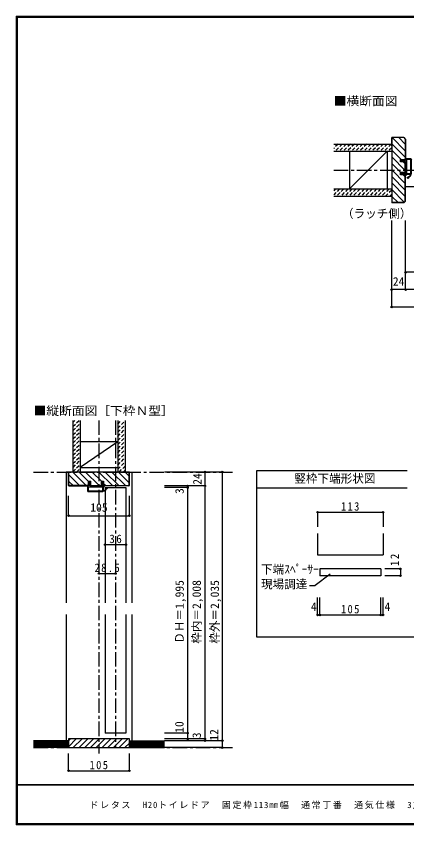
# Model space of a CAD drawing. Units: millimetres at full size, sheet at 1:5. Extents: x -973 to 977, y -718 to 696.
# Drawn here: x -973 to -299, y -701 to 696 of the extents above; entities that cross this region are included whole.
import ezdxf
from ezdxf.enums import TextEntityAlignment as Align

# ---------------------------------------------------------------- set-up
doc = ezdxf.new("R2010")
doc.units = ezdxf.units.MM
doc.header["$LTSCALE"] = 5
doc.header["$PDMODE"] = 32
doc.header["$PDSIZE"] = 2.5
doc.linetypes.add('CHAIN1', pattern=[8, 5, -1, 1, -1])
doc.linetypes.add('DASHED1', pattern=[1.8, 1.2, -0.6])
for name, color, linetype in [('0-0_補助線', 7, 'Continuous'), ('0-1_通り芯', 4, 'CHAIN1'), ('0-3_仕上げ', 7, 'Continuous'), ('0-4_枠', 3, 'Continuous'), ('0-6_扉', 6, 'Continuous'), ('0-A_文字', 3, 'Continuous'), ('0-B_寸法', 7, 'Continuous'), ('0-C_ハッチ', 4, 'DASHED1'), ('F-1_枠', 6, 'Continuous'), ('F-A_文字', 7, 'Continuous')]:
    doc.layers.add(name, color=color, linetype=linetype)
doc.styles.add('ＭＳ ゴシック', font='')
doc.styles.get('ＭＳ ゴシック').set_extended_font_data('MS Gothic')

# ---------------------------------------------------------------- blocks, each defined once
blk = doc.blocks.new('2')
at = {"layer": '0-0_補助線'}
for p, q in [((-9.846, -9.622), (-9.846, 15.078)), ((-8.846, 16.078), (0.354, 16.078)), ((-8.846, 15.878), (0.637, 15.878)), ((-8.446, 14.378), (-8.446, -8.922)), ((-8.146, 14.678), (-1.546, 14.678)), ((-1.246, 14.378), (-1.246, -8.922)), ((0.154, 11.653), (2.154, 11.653)), ((0.154, 11.653), (0.154, -8.497)), ((2.154, 10.953), (2.154, 11.653)), ((3.154, 11.653), (2.512, 10.83)), ((3.154, 11.653), (6.154, 11.653)), ((4.154, 13.753), (4.154, 13.053)), ((5.154, 13.053), (4.512, 13.876)), ((7.154, 13.053), (5.154, 13.053)), ((6.154, 10.953), (6.154, 11.653)), ((7.558, 12.258), (6.516, 10.835)), ((-1.48, -10.622), (-8.846, -10.622)), ((-1.546, -9.222), (-8.146, -9.222)), ((-1.189, -10.85), (-0.732, -12.694)), ((0.354, -12.922), (-0.441, -12.922)), ((0.154, -8.497), (2.154, -8.497)), ((4.154, -9.897), (0.154, -9.897)), ((0.154, -9.897), (0.154, -10.622)), ((0.154, -10.622), (0.645, -12.548)), ((2.154, -7.797), (2.154, -8.497)), ((3.154, -8.497), (2.512, -7.674)), ((3.154, -8.497), (6.154, -8.497)), ((4.154, -10.597), (4.154, -9.897)), ((5.154, -9.897), (4.512, -10.72)), ((7.154, -9.897), (5.154, -9.897)), ((6.154, -7.797), (6.154, -8.497)), ((7.558, -9.101), (6.516, -7.679))]:
    blk.add_line(p, q, dxfattribs=at)
for points in [[(-9.646, 15.078), (-9.646, -9.622), (-9.846, -9.622)], [(4.154, 13.053), (0.154, 13.053), (0.649, 15.723)]]:
    blk.add_lwpolyline(points, dxfattribs=at)
for centre, radius, start, end in [((-8.846, 15.078), 1, 90, 180), ((-8.846, 15.078), 0.8, 90, 180), ((-8.146, 14.378), 0.3, 90, 180), ((-1.546, 14.378), 0.3, 0, 90), ((0.354, 15.778), 0.3, 349.49875, 90), ((2.354, 10.953), 0.2, 180, 322.03043), ((4.354, 13.753), 0.2, 37.96957, 180), ((6.354, 10.953), 0.2, 180, 323.78053), ((7.154, 12.553), 0.5, 323.78053, 90), ((-8.846, -9.622), 1, 180, 270), ((-2.846, -10.72), 6, 179.06153, 259.29815), ((-8.146, -8.922), 0.3, 180, 270), ((-2.846, -10.72), 5.3, 178.93757, 259.29815), ((-1.546, -8.922), 0.3, 270, 0), ((-1.48, -10.922), 0.3, 13.9282, 90), ((-0.441, -12.622), 0.3, 193.9282, 270), ((0.354, -12.622), 0.3, 270, 14.29438), ((2.354, -7.797), 0.2, 37.96957, 180), ((4.354, -10.597), 0.2, 180, 322.03043), ((6.354, -7.797), 0.2, 36.21947, 180), ((7.154, -9.397), 0.5, 270, 36.21947), ((-3.896, -16.272), 0.35, 259.29815, 79.29815)]:
    blk.add_arc(centre, radius, start, end, dxfattribs=at)
blk.add_point((-3.896, -16.622), dxfattribs=at)

msp = doc.modelspace()

# ---------------------------------------------------------------- linework, layer by layer
at = {"layer": '0-0_補助線', "color": 3}
msp.add_line((-340.162, -197.826), (-340.162, -234.786), dxfattribs=at)
at = {"layer": '0-0_補助線'}
for p, q in [((-449.162, -258.695), (-449.162, -270.695)), ((-344.162, -258.695), (-449.162, -258.695)), ((-344.162, -258.695), (-344.162, -270.695)), ((-431.676, -267.9), (-457.476, -287.249)), ((-344.162, -270.695), (-449.162, -270.695)), ((-467.32, -287.249), (-457.476, -287.249))]:
    msp.add_line(p, q, dxfattribs=at)
at = {"layer": '0-0_補助線', "color": 4}
for p, q in [((-310.272, -258.695), (-337.354, -258.695)), ((-310.272, -258.695), (-310.272, -270.695)), ((-310.272, -270.695), (-337.354, -270.695))]:
    msp.add_line(p, q, dxfattribs=at)
at = {"layer": '0-0_補助線', "color": 3}
msp.add_lwpolyline([(-453.162, -197.826), (-453.162, -234.786), (-340.162, -234.786)], dxfattribs=at)
at = {"layer": '0-0_補助線'}
for p in [(-310.272, -258.695), (-310.272, -270.695)]:
    msp.add_point(p, dxfattribs=at)
at = {"layer": '0-1_通り芯'}
for p, q in [((-425.347, 430), (428.653, 430)), ((-301.347, 401.5), (304.653, 401.5)), ((-830.476, -2.5), (-830.476, -577.5)), ((-801.976, -2.5), (-801.976, -567.5)), ((-943.333, -91.5), (-600.119, -91.5)), ((-943.333, -567.5), (-600.119, -567.5))]:
    msp.add_line(p, q, dxfattribs=at)
at = {"layer": '0-3_仕上げ', "color": 2}
for p, q in [((-425.347, 475), (-325.347, 475)), ((-425.347, 462.5), (-325.347, 462.5)), ((-425.347, 397.5), (-325.347, 397.5)), ((-425.347, 385), (-325.347, 385)), ((-875.476, -2.5), (-875.476, -91.5)), ((-862.976, -2.5), (-862.976, -91.5)), ((-797.976, -2.5), (-797.976, -91.5)), ((-785.476, -2.5), (-785.476, -91.5)), ((-882.976, -555.5), (-943.333, -555.5)), ((-882.976, -567.5), (-882.976, -555.5)), ((-777.976, -555.5), (-717.619, -555.5)), ((-777.976, -567.5), (-777.976, -555.5)), ((-882.976, -567.5), (-943.333, -567.5)), ((-777.976, -567.5), (-717.619, -567.5))]:
    msp.add_line(p, q, dxfattribs=at)
at = {"layer": '0-3_仕上げ', "color": 3}
for p, q in [((-398.347, 462.5), (-398.347, 397.5)), ((-333.347, 462.5), (-333.347, 397.5)), ((-862.976, -38.5), (-797.976, -38.5)), ((-862.976, -83.5), (-797.976, -83.5))]:
    msp.add_line(p, q, dxfattribs=at)
at = {"layer": '0-3_仕上げ'}
for p, q in [((-398.347, 397.5), (-333.347, 462.5)), ((-862.976, -83.234), (-797.976, -38.5)), ((-882.976, -557), (-943.333, -557)), ((-882.976, -558.5), (-943.333, -558.5)), ((-777.976, -557), (-717.619, -557)), ((-777.976, -558.5), (-717.619, -558.5)), ((-882.976, -560), (-943.333, -560)), ((-882.976, -561.5), (-943.333, -561.5)), ((-882.976, -563), (-943.333, -563)), ((-882.976, -564.5), (-943.333, -564.5)), ((-882.976, -566), (-943.333, -566)), ((-777.976, -560), (-717.619, -560)), ((-777.976, -561.5), (-717.619, -561.5)), ((-777.976, -563), (-717.619, -563)), ((-777.976, -564.5), (-717.619, -564.5)), ((-777.976, -566), (-717.619, -566))]:
    msp.add_line(p, q, dxfattribs=at)
at = {"layer": '0-4_枠'}
for p, q in [((-325.347, 486.5), (-325.347, 373.5)), ((-304.175, 486.5), (-325.347, 486.5)), ((-324.847, 471.5), (-324.847, 486)), ((-304.383, 486), (-324.847, 486)), ((-304.383, 486), (-301.847, 483.464)), ((-304.175, 486.5), (-301.347, 483.672)), ((-301.847, 483.464), (-301.847, 448)), ((-301.347, 483.672), (-301.347, 448)), ((-324.847, 471.5), (-325.347, 471.5)), ((-309.847, 448), (-301.347, 448)), ((-309.847, 444.3), (-309.847, 448)), ((-301.347, 444.3), (-309.847, 444.3)), ((-301.847, 425.7), (-301.847, 444.3)), ((-301.347, 425.7), (-301.347, 444.3)), ((-301.347, 425.7), (-309.847, 425.7)), ((-309.847, 422), (-309.847, 425.7)), ((-301.347, 422), (-309.847, 422)), ((-301.847, 376.536), (-301.847, 422)), ((-301.347, 376.328), (-301.347, 422)), ((-324.847, 388.5), (-325.347, 388.5)), ((-324.847, 388.5), (-324.847, 374)), ((-304.175, 373.5), (-325.347, 373.5)), ((-304.382, 374), (-324.847, 374)), ((-304.382, 374), (-301.847, 376.536)), ((-304.175, 373.5), (-301.347, 376.328)), ((-777.976, -91.5), (-882.976, -91.5)), ((-882.476, -114.586), (-882.476, -92)), ((-872.976, -92), (-882.476, -92)), ((-872.976, -91.5), (-872.976, -92)), ((-787.976, -92), (-787.976, -91.5)), ((-787.976, -92), (-778.476, -92)), ((-778.476, -114.586), (-778.476, -92)), ((-848.476, -107), (-844.776, -107)), ((-848.476, -115.5), (-848.476, -107)), ((-844.776, -115.5), (-844.776, -107)), ((-826.176, -115.5), (-826.176, -107)), ((-882.062, -115), (-882.476, -114.586)), ((-882.269, -115.5), (-848.476, -115.5)), ((-848.476, -115), (-882.062, -115)), ((-844.776, -115), (-826.176, -115)), ((-844.776, -115.5), (-826.176, -115.5)), ((-822.476, -115), (-778.89, -115)), ((-778.683, -115.5), (-822.476, -115.5)), ((-778.89, -115), (-778.476, -114.586)), ((-882.976, -552.5), (-882.976, -567.5)), ((-777.976, -552.5), (-882.976, -552.5)), ((-777.976, -567.5), (-777.976, -552.5)), ((-882.976, -567.5), (-777.976, -567.5))]:
    msp.add_line(p, q, dxfattribs=at)
at = {"layer": '0-4_枠', "color": 4}
for p, q in [((-882.976, -91.5), (-886.976, -91.5)), ((-886.976, -91.5), (-886.976, -317.5)), ((-777.976, -91.5), (-773.976, -91.5)), ((-773.976, -91.5), (-773.976, -317.5)), ((-886.976, -337.5), (-886.976, -555.5)), ((-773.976, -337.5), (-773.976, -555.5))]:
    msp.add_line(p, q, dxfattribs=at)
at = {"layer": '0-4_枠'}
for points in [[(-882.269, -115.5), (-882.976, -114.793), (-882.976, -91.5)], [(-778.683, -115.5), (-777.976, -114.793), (-777.976, -91.5)], [(-826.176, -107), (-822.476, -107), (-822.476, -115.5)]]:
    msp.add_lwpolyline(points, dxfattribs=at)
at = {"layer": '0-6_扉'}
for p, q in [((-819.976, -118.5), (-783.976, -118.5)), ((-819.976, -118.5), (-819.976, -317.5)), ((-783.976, -118.5), (-783.976, -317.5)), ((-819.976, -337.5), (-819.976, -542.5)), ((-783.976, -337.5), (-783.976, -542.5)), ((-783.976, -542.5), (-819.976, -542.5))]:
    msp.add_line(p, q, dxfattribs=at)
at = {"layer": '0-A_文字'}
for p, q in [((-558.347, -89.5), (-558.347, -376.007)), ((-298.347, -89.5), (-558.347, -89.5)), ((-298.347, -119.5), (-558.347, -119.5))]:
    msp.add_line(p, q, dxfattribs=at)
msp.add_lwpolyline([(-558.347, -376.007), (-298.347, -376.007), (1.653, -376.007)], dxfattribs=at)
at = {"layer": '0-B_寸法', "color": 4}
for p, q in [((-325.347, 193.5), (-325.347, 343.157)), ((-301.347, 223.5), (-301.347, 343.157)), ((304.653, 253.5), (-301.347, 253.5)), ((328.653, 223.5), (-325.347, 223.5)), ((328.653, 193.5), (-325.347, 193.5)), ((-617.619, -91.5), (-717.619, -91.5)), ((-647.619, -91.5), (-647.619, -555.5)), ((-617.619, -91.5), (-617.619, -567.5)), ((-647.619, -115.5), (-717.619, -115.5)), ((-677.619, -118.5), (-717.619, -118.5)), ((-677.619, -115.5), (-677.619, -552.5)), ((-882.976, -166.922), (-882.976, -132.4)), ((-453.162, -160.894), (-340.162, -160.894)), ((-453.162, -160.894), (-453.162, -185.894)), ((-340.162, -160.894), (-340.162, -185.894)), ((-819.976, -216.922), (-783.976, -216.922)), ((-830.476, -266.922), (-801.976, -266.922)), ((-453.162, -338.343), (-453.162, -308.335)), ((-449.162, -338.343), (-449.162, -308.335)), ((-344.162, -338.343), (-344.162, -308.335)), ((-340.162, -338.343), (-340.162, -308.335)), ((-453.162, -338.343), (-449.162, -338.343)), ((-449.162, -338.343), (-344.162, -338.343)), ((-344.162, -338.343), (-340.162, -338.343)), ((-677.619, -542.5), (-717.619, -542.5)), ((-647.619, -552.5), (-717.619, -552.5)), ((-617.619, -555.5), (-717.619, -555.5)), ((-617.619, -567.5), (-717.619, -567.5)), ((-882.976, -607.5), (-882.976, -577.5)), ((-777.976, -607.5), (-777.976, -577.5)), ((-882.976, -607.5), (-777.976, -607.5))]:
    msp.add_line(p, q, dxfattribs=at)
msp.add_lwpolyline([(-882.976, -166.922), (-777.976, -166.922), (-777.976, -132.4)], dxfattribs=at)
at = {"layer": '0-B_寸法'}
for p in [(-301.347, 253.5), (-325.347, 223.5), (-301.347, 223.5), (-325.347, 193.5), (-647.619, -91.5), (-617.619, -91.5), (-677.619, -115.5), (-677.619, -118.5), (-647.619, -115.5), (-882.976, -166.922), (-777.976, -166.922), (-453.162, -160.894), (-340.162, -160.894), (-819.976, -216.922), (-783.976, -216.922), (-830.476, -266.922), (-801.976, -266.922), (-453.162, -338.343), (-449.162, -338.343), (-344.162, -338.343), (-340.162, -338.343), (-677.619, -542.5), (-677.619, -552.5), (-647.619, -552.5), (-647.619, -555.5), (-617.619, -555.5), (-617.619, -567.5), (-882.976, -607.5), (-777.976, -607.5)]:
    msp.add_point(p, dxfattribs=at)
at = {"layer": '0-C_ハッチ'}
for p, q in [((-424.949, 475), (-425.347, 474.602)), ((-417.878, 475), (-425.347, 467.531)), ((-410.807, 475), (-423.307, 462.5)), ((-403.736, 475), (-416.236, 462.5)), ((-396.665, 475), (-409.165, 462.5)), ((-389.594, 475), (-402.094, 462.5)), ((-382.523, 475), (-395.023, 462.5)), ((-375.452, 475), (-387.952, 462.5)), ((-368.381, 475), (-380.881, 462.5)), ((-361.31, 475), (-373.81, 462.5)), ((-354.239, 475), (-366.739, 462.5)), ((-347.168, 475), (-359.668, 462.5)), ((-340.096, 475), (-352.596, 462.5)), ((-333.025, 475), (-345.525, 462.5)), ((-325.954, 475), (-338.454, 462.5)), ((-325.347, 468.536), (-331.383, 462.5)), ((-422.241, 397.5), (-425.347, 394.394)), ((-415.17, 397.5), (-425.347, 387.323)), ((-408.099, 397.5), (-420.599, 385)), ((-401.028, 397.5), (-413.528, 385)), ((-393.957, 397.5), (-406.457, 385)), ((-386.886, 397.5), (-399.386, 385)), ((-379.815, 397.5), (-392.315, 385)), ((-372.744, 397.5), (-385.244, 385)), ((-365.673, 397.5), (-378.173, 385)), ((-358.601, 397.5), (-371.101, 385)), ((-351.53, 397.5), (-364.03, 385)), ((-344.459, 397.5), (-356.959, 385)), ((-337.388, 397.5), (-349.888, 385)), ((-330.317, 397.5), (-342.817, 385)), ((-325.347, 395.399), (-335.746, 385)), ((-325.347, 388.328), (-328.675, 385)), ((-875.476, -6.04), (-871.936, -2.5)), ((-875.476, -13.111), (-864.865, -2.5)), ((-875.476, -20.182), (-862.976, -7.682)), ((-797.976, -8.748), (-791.728, -2.5)), ((-797.976, -15.819), (-785.476, -3.319)), ((-797.976, -22.89), (-785.476, -10.39)), ((-875.476, -27.253), (-862.976, -14.753)), ((-875.476, -34.324), (-862.976, -21.824)), ((-797.976, -29.961), (-785.476, -17.461)), ((-797.976, -37.032), (-785.476, -24.532)), ((-875.476, -41.395), (-862.976, -28.895)), ((-875.476, -48.466), (-862.976, -35.966)), ((-797.976, -44.103), (-785.476, -31.603)), ((-797.976, -51.174), (-785.476, -38.674)), ((-875.476, -55.537), (-862.976, -43.037)), ((-875.476, -62.608), (-862.976, -50.108)), ((-797.976, -58.246), (-785.476, -45.746)), ((-797.976, -65.317), (-785.476, -52.817)), ((-875.476, -69.68), (-862.976, -57.18)), ((-875.476, -76.751), (-862.976, -64.251)), ((-797.976, -72.388), (-785.476, -59.888)), ((-797.976, -79.459), (-785.476, -66.959)), ((-875.476, -90.893), (-862.976, -78.393)), ((-875.154, -83.5), (-862.976, -71.322)), ((-797.976, -86.53), (-785.476, -74.03)), ((-795.875, -91.5), (-785.476, -81.101)), ((-869.012, -91.5), (-862.976, -85.464)), ((-788.804, -91.5), (-785.476, -88.172))]:
    msp.add_line(p, q, dxfattribs=at)
at = {"layer": '0-C_ハッチ', "linetype": 'Continuous'}
for p, q in [((-324.847, 475.098), (-301.847, 452.098)), ((-301.847, 463.412), (-324.435, 486)), ((-313.122, 486), (-301.847, 474.725)), ((-325.347, 464.284), (-309.063, 448)), ((-325.347, 452.97), (-301.847, 429.47)), ((-325.347, 441.657), (-309.39, 425.7)), ((-305.363, 444.3), (-301.847, 440.784)), ((-325.347, 430.343), (-301.847, 406.843)), ((-325.347, 419.029), (-301.847, 395.529)), ((-305.69, 422), (-301.847, 418.157)), ((-325.347, 407.716), (-301.847, 384.216)), ((-325.347, 396.402), (-303.664, 374.719)), ((-324.847, 384.588), (-314.259, 374)), ((-882.476, -96.412), (-863.888, -115)), ((-875.574, -92), (-852.574, -115)), ((-864.76, -91.5), (-848.476, -107.784)), ((-853.447, -91.5), (-829.947, -115)), ((-842.133, -91.5), (-826.176, -107.457)), ((-830.819, -91.5), (-807.319, -115)), ((-819.505, -91.5), (-796.005, -115)), ((-808.192, -91.5), (-784.692, -115)), ((-796.878, -91.5), (-778.476, -109.902)), ((-785.064, -92), (-778.476, -98.588)), ((-882.476, -107.725), (-875.201, -115)), ((-822.476, -111.157), (-818.633, -115)), ((-882.976, -555.95), (-879.526, -552.5)), ((-882.976, -565.85), (-869.626, -552.5)), ((-874.727, -567.5), (-859.727, -552.5)), ((-864.827, -567.5), (-849.827, -552.5)), ((-854.928, -567.5), (-839.928, -552.5)), ((-845.028, -567.5), (-830.028, -552.5)), ((-835.129, -567.5), (-820.129, -552.5)), ((-825.229, -567.5), (-810.229, -552.5)), ((-815.33, -567.5), (-800.33, -552.5)), ((-805.43, -567.5), (-790.43, -552.5)), ((-795.531, -567.5), (-780.531, -552.5)), ((-785.631, -567.5), (-777.976, -559.845))]:
    msp.add_line(p, q, dxfattribs=at)
at = {"layer": 'F-1_枠'}
for p, q in [((-973.347, 695.833), (-973.347, -700.833)), ((-973.347, 695.833), (976.653, 695.833)), ((-973.347, 695), (976.653, 695)), ((-973.347, 694.167), (976.653, 694.167)), ((-972.514, 695.833), (-972.514, -700.833)), ((-971.68, 695.833), (-971.68, -700.833)), ((976.653, -631.667), (-973.347, -631.667)), ((976.653, -632.5), (-973.347, -632.5)), ((976.653, -699.167), (-973.347, -699.167)), ((976.653, -700), (-973.347, -700)), ((976.653, -700.833), (-973.347, -700.833))]:
    msp.add_line(p, q, dxfattribs=at)

# ---------------------------------------------------------------- block references
at = {"layer": '0-0_補助線', "xscale": -1}
msp.add_blockref('2', (-301.193, 433.422), dxfattribs=at)
at = {"layer": '0-0_補助線', "rotation": 90}
msp.add_blockref('2', (-833.898, -115.654), dxfattribs=at)

# ---------------------------------------------------------------- texts
at = {"layer": '0-0_補助線', "style": 'ＭＳ ゴシック'}
for s, p in [('下端ｽﾍﾟｰｻｰ', (-550.848, -271.298)), ('現場調達', (-550.848, -296.893))]:
    msp.add_text(s, height=14.66, dxfattribs=at).set_placement(p, align=Align.BOTTOM_LEFT)
at = {"layer": '0-0_補助線', "insert": (-312.772, -254.122), "char_height": 14.66, "attachment_point": 7, "rotation": 90, "style": 'ＭＳ ゴシック'}
msp.add_mtext('\\T1.27;\\W0.95;12', dxfattribs=at)
at = {"layer": '0-A_文字', "color": 7, "style": 'ＭＳ ゴシック', "width": 1.1}
for s, p in [('■横断面図', (-425.347, 537.5)), ('■縦断面図［下枠Ｎ型］', (-943.333, 2.5))]:
    msp.add_text(s, height=14.66, dxfattribs=at).set_placement(p, align=Align.BOTTOM_LEFT)
at = {"layer": '0-A_文字', "color": 7, "style": 'ＭＳ ゴシック'}
for s, p in [('（ラッチ側）', (-411.097, 343.157)), ('竪枠下端形状図', (-493.347, -114.5))]:
    msp.add_text(s, height=14.66, dxfattribs=at).set_placement(p, align=Align.BOTTOM_LEFT)
at = {"layer": '0-B_寸法', "style": 'ＭＳ ゴシック'}
for s, p in [('24', (-323.347, 226)), ('105', (-845.476, -164.422)), ('4', (-464.801, -335.843)), ('4', (-337.677, -335.843))]:
    msp.add_text(s, height=14.66, dxfattribs=at).set_placement(p, align=Align.BOTTOM_LEFT)
for s, p in [('24', (-649.109, -113.5)), ('3', (-679.782, -129.385)), ('枠内＝2,008', (-650.274, -388)), ('ＤＨ＝1,995', (-679.728, -388)), ('枠外＝2,035', (-618.962, -388)), ('10', (-680.119, -541.875)), ('3', (-650.119, -551.25)), ('12', (-620.119, -555.565))]:
    msp.add_text(s, height=14.66, rotation=90, dxfattribs=at).set_placement(p, align=Align.BOTTOM_LEFT)
at = {"layer": '0-B_寸法', "char_height": 14.66, "attachment_point": 7, "style": 'ＭＳ ゴシック'}
for s, insert in [('\\T1.27;\\W0.9;113', (-412.912, -158.394)), ('\\T1.27;\\W0.95;36', (-812.601, -214.422)), ('\\T1.28;\\W0.9;28.5', (-838.101, -264.422)), ('\\T1.27;\\W0.9;105', (-412.912, -335.843)), ('\\T1.27;\\W0.9;105', (-846.726, -605))]:
    msp.add_mtext(s, dxfattribs=dict(at, insert=insert))
at = {"layer": 'F-A_文字', "insert": (-846.68, -673.333), "char_height": 11, "attachment_point": 7, "style": 'ＭＳ ゴシック'}
msp.add_mtext('\\T1.19;ドレタス\u3000H20トイレドア\u3000固定枠113㎜幅\u3000通常丁番\u3000通気仕様\u30003方枠+下枠N型／床直付けレール', dxfattribs=at)

doc.saveas('drawing.dxf')
